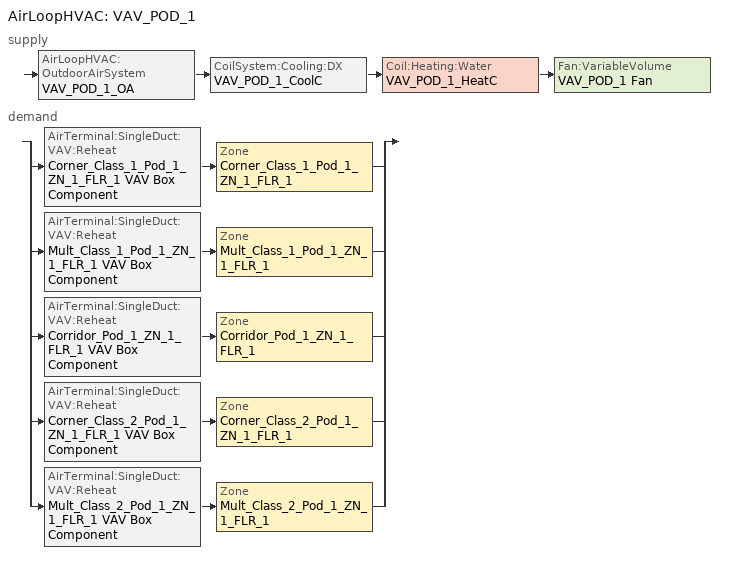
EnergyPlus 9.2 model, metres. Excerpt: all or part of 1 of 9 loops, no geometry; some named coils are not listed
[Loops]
AirLoopHVAC 'VAV_POD_1'
 supply: AirLoopHVAC:OutdoorAirSystem 'VAV_POD_1_OA' > CoilSystem:Cooling:DX 'VAV_POD_1_CoolC' > Coil:Heating:Water 'VAV_POD_1_HeatC' > Fan:VariableVolume 'VAV_POD_1 Fan'
 demand: split
  | AirTerminal:SingleDuct:VAV:Reheat 'Corner_Class_1_Pod_1_ZN_1_FLR_1 VAV Box Component' > Zone 'Corner_Class_1_Pod_1_ZN_1_FLR_1'
  | AirTerminal:SingleDuct:VAV:Reheat 'Mult_Class_1_Pod_1_ZN_1_FLR_1 VAV Box Component' > Zone 'Mult_Class_1_Pod_1_ZN_1_FLR_1'
  | AirTerminal:SingleDuct:VAV:Reheat 'Corridor_Pod_1_ZN_1_FLR_1 VAV Box Component' > Zone 'Corridor_Pod_1_ZN_1_FLR_1'
  | AirTerminal:SingleDuct:VAV:Reheat 'Corner_Class_2_Pod_1_ZN_1_FLR_1 VAV Box Component' > Zone 'Corner_Class_2_Pod_1_ZN_1_FLR_1'
  | AirTerminal:SingleDuct:VAV:Reheat 'Mult_Class_2_Pod_1_ZN_1_FLR_1 VAV Box Component' > Zone 'Mult_Class_2_Pod_1_ZN_1_FLR_1'
[DesignSpecification:OutdoorAir]
Name | Outdoor Air Method | Outdoor Air Flow per Zone Floor Area {m3/s-m2} | Outdoor Air Flow per Person {m3/s-person}
SZ DSOA Corner_Class_1_Pod_1_ZN_1_FLR_1; SZ DSOA Mult_Class_1_Pod_1_ZN_1_FLR_1; SZ DSOA Corner_Class_2_Pod_1_ZN_1_FLR_1; SZ DSOA Mult_Class_2_Pod_1_ZN_1_FLR_1 | Flow/Area | 0.00187948
SZ DSOA Corridor_Pod_1_ZN_1_FLR_1 | Flow/Area | 0.000304781
Classroom_OA_Design_Spec | Sum | 0.00060972 | 0.00472
Corridor_OA_Design_Spec | Sum | 0.000304781 | 1e-08
[DesignSpecification:ZoneAirDistribution]
Pod_Zones_Air_Distribution: Zone Air Distribution Effectiveness in Cooling Mode=1; Zone Air Distribution Effectiveness in Heating Mode=1
[Sizing:Zone] Zone Cooling Design Supply Air Temperature Input Method=SupplyAirTemperature; Zone Cooling Design Supply Air Temperature {C}=12.8; Zone Heating Design Supply Air Temperature Input Method=SupplyAirTemperature; Zone Heating Design Supply Air Temperature {C}=40; Zone Cooling Design Supply Air Humidity Ratio {kgWater/kgDryAir}=0.007; Zone Heating Design Supply Air Humidity Ratio {kgWater/kgDryAir}=0.008; Zone Heating Sizing Factor=0; Zone Cooling Sizing Factor=0; Cooling Design Air Flow Method=DesignDay; Cooling Design Air Flow Rate {m3/s}=0; Cooling Minimum Air Flow {m3/s}=0; Cooling Minimum Air Flow Fraction=0; Heating Design Air Flow Method=DesignDay; Heating Design Air Flow Rate {m3/s}=0
Name | Design Specification Outdoor Air Object
Corner_Class_1_Pod_1_ZN_1_FLR_1 | SZ DSOA Corner_Class_1_Pod_1_ZN_1_FLR_1
Mult_Class_1_Pod_1_ZN_1_FLR_1 | SZ DSOA Mult_Class_1_Pod_1_ZN_1_FLR_1
Corridor_Pod_1_ZN_1_FLR_1 | SZ DSOA Corridor_Pod_1_ZN_1_FLR_1
Corner_Class_2_Pod_1_ZN_1_FLR_1 | SZ DSOA Corner_Class_2_Pod_1_ZN_1_FLR_1
Mult_Class_2_Pod_1_ZN_1_FLR_1 | SZ DSOA Mult_Class_2_Pod_1_ZN_1_FLR_1
[Sizing:System]
VAV_POD_1: Type of Load to Size On=Sensible; Design Outdoor Air Flow Rate {m3/s}=3.46166; Central Heating Maximum System Air Flow Ratio=0.3; Preheat Design Temperature {C}=7; Preheat Design Humidity Ratio {kgWater/kgDryAir}=0.008; Precool Design Temperature {C}=12.8; Precool Design Humidity Ratio {kgWater/kgDryAir}=0.008; Central Cooling Design Supply Air Temperature {C}=12.8; Central Heating Design Supply Air Temperature {C}=12.8; Type of Zone Sum to Use=Coincident; 100% Outdoor Air in Cooling=No; 100% Outdoor Air in Heating=No; Central Cooling Design Supply Air Humidity Ratio {kgWater/kgDryAir}=0.007; Central Heating Design Supply Air Humidity Ratio {kgWater/kgDryAir}=0.008; Cooling Supply Air Flow Rate Method=DesignDay; Cooling Supply Air Flow Rate {m3/s}=0; Heating Supply Air Flow Rate Method=DesignDay; Heating Supply Air Flow Rate {m3/s}=0; System Outdoor Air Method=ZoneSum; Zone Maximum Outdoor Air Fraction=1; Cooling Design Capacity Method=CoolingDesignCapacity; Cooling Design Capacity {W}=autosize; Heating Design Capacity Method=HeatingDesignCapacity; Heating Design Capacity {W}=autosize; Central Cooling Capacity Control Method=OnOff
[ZoneControl:Thermostat] Control Type Schedule=Dual Zone Control Type Sched
Name | Zone or ZoneList | Control 1
Corner_Class_1_Pod_1_ZN_1_FLR_1 Thermostat | Corner_Class_1_Pod_1_ZN_1_FLR_1 | Corner_Class_1_Pod_1_ZN_1_FLR_1 DualSPSched
Mult_Class_1_Pod_1_ZN_1_FLR_1 Thermostat | Mult_Class_1_Pod_1_ZN_1_FLR_1 | Mult_Class_1_Pod_1_ZN_1_FLR_1 DualSPSched
Corridor_Pod_1_ZN_1_FLR_1 Thermostat | Corridor_Pod_1_ZN_1_FLR_1 | Corridor_Pod_1_ZN_1_FLR_1 DualSPSched
Corner_Class_2_Pod_1_ZN_1_FLR_1 Thermostat | Corner_Class_2_Pod_1_ZN_1_FLR_1 | Corner_Class_2_Pod_1_ZN_1_FLR_1 DualSPSched
Mult_Class_2_Pod_1_ZN_1_FLR_1 Thermostat | Mult_Class_2_Pod_1_ZN_1_FLR_1 | Mult_Class_2_Pod_1_ZN_1_FLR_1 DualSPSched
[ThermostatSetpoint:DualSetpoint] Heating Setpoint Temperature Schedule=HTGSETP_SCH_YES_OPTIMUM; Cooling Setpoint Temperature Schedule=CLGSETP_SCH_YES_OPTIMUM
Corner_Class_1_Pod_1_ZN_1_FLR_1 DualSPSched; Mult_Class_1_Pod_1_ZN_1_FLR_1 DualSPSched; Corridor_Pod_1_ZN_1_FLR_1 DualSPSched; Corner_Class_2_Pod_1_ZN_1_FLR_1 DualSPSched; Mult_Class_2_Pod_1_ZN_1_FLR_1 DualSPSched
[AirTerminal:SingleDuct:VAV:Reheat] Availability Schedule=ALWAYS_ON; Maximum Air Flow Rate {m3/s}=AUTOSIZE; Zone Minimum Air Flow Input Method=Constant; Maximum Hot Water or Steam Flow Rate {m3/s}=AUTOSIZE; Minimum Hot Water or Steam Flow Rate {m3/s}=0; Convergence Tolerance=0.001; Damper Heating Action=ReverseWithLimits; Maximum Flow Fraction During Reheat=0.5; Maximum Reheat Air Temperature {C}=40
Name | Constant Minimum Air Flow Fraction | Reheat Coil
Corner_Class_1_Pod_1_ZN_1_FLR_1 VAV Box Component | 0.5 | Corner_Class_1_Pod_1_ZN_1_FLR_1 VAV Box Reheat Coil
Mult_Class_1_Pod_1_ZN_1_FLR_1 VAV Box Component | 0.651514 | Mult_Class_1_Pod_1_ZN_1_FLR_1 VAV Box Reheat Coil
Corridor_Pod_1_ZN_1_FLR_1 VAV Box Component | 0.2 | Corridor_Pod_1_ZN_1_FLR_1 VAV Box Reheat Coil
Corner_Class_2_Pod_1_ZN_1_FLR_1 VAV Box Component | 0.5 | Corner_Class_2_Pod_1_ZN_1_FLR_1 VAV Box Reheat Coil
Mult_Class_2_Pod_1_ZN_1_FLR_1 VAV Box Component | 0.858611 | Mult_Class_2_Pod_1_ZN_1_FLR_1 VAV Box Reheat Coil
[Zone equipment]
Corner_Class_1_Pod_1_ZN_1_FLR_1: Corner_Class_1_Pod_1_ZN_1_FLR_1 VAV Box Component
Mult_Class_1_Pod_1_ZN_1_FLR_1: Mult_Class_1_Pod_1_ZN_1_FLR_1 VAV Box Component
Corridor_Pod_1_ZN_1_FLR_1: Corridor_Pod_1_ZN_1_FLR_1 VAV Box Component
Corner_Class_2_Pod_1_ZN_1_FLR_1: Corner_Class_2_Pod_1_ZN_1_FLR_1 VAV Box Component
Mult_Class_2_Pod_1_ZN_1_FLR_1: Mult_Class_2_Pod_1_ZN_1_FLR_1 VAV Box Component
[Fan:VariableVolume]
VAV_POD_1 Fan: Availability Schedule=HVACOperationSchd; Fan Total Efficiency=0.6006; Pressure Rise {Pa}=1389.42; Maximum Flow Rate {m3/s}=AUTOSIZE; Fan Power Minimum Flow Rate Input Method=Fraction; Fan Power Minimum Flow Fraction=0.25; Motor Efficiency=0.924; Motor In Airstream Fraction=1; Fan Power Coefficient 1=0.0408; Fan Power Coefficient 2=0.088; Fan Power Coefficient 3=-0.0729; Fan Power Coefficient 4=0.9437; Fan Power Coefficient 5=0
[Coil:Cooling:DX:TwoSpeed]
VAV_POD_1_CoolC DXCoil: Availability Schedule=ALWAYS_ON; High Speed Gross Rated Total Cooling Capacity {W}=AUTOSIZE; High Speed Rated Sensible Heat Ratio=AUTOSIZE; High Speed Gross Rated Cooling COP {W/W}=3.73224; High Speed Rated Air Flow Rate {m3/s}=AUTOSIZE; Total Cooling Capacity Function of Temperature Curve=VAV_POD_1_CoolCLennoxStandard10Ton_TGA120S2B_CapFT; Total Cooling Capacity Function of Flow Fraction Curve=VAV_POD_1_CoolCLennoxStandard10Ton_TGA120S2B_CapFF; Energy Input Ratio Function of Temperature Curve=VAV_POD_1_CoolCLennoxStandard10Ton_TGA120S2B_EIRFT; Energy Input Ratio Function of Flow Fraction Curve=VAV_POD_1_CoolCLennoxStandard10Ton_TGA120S2B_EIRFFF; Part Load Fraction Correlation Curve=VAV_POD_1_CoolCLennoxStandard10Ton_TGA120S2B_PLR; Low Speed Gross Rated Total Cooling Capacity {W}=AUTOSIZE; Low Speed Gross Rated Sensible Heat Ratio=0.69; Low Speed Gross Rated Cooling COP {W/W}=3.73224; Low Speed Rated Air Flow Rate {m3/s}=AUTOSIZE; Low Speed Total Cooling Capacity Function of Temperature Curve=VAV_POD_1_CoolCLennoxStandard10Ton_TGA120S2B_CapFT; Low Speed Energy Input Ratio Function of Temperature Curve=VAV_POD_1_CoolCLennoxStandard10Ton_TGA120S2B_EIRFT
[Coil:Heating:Water]
VAV_POD_1_HeatC: Availability Schedule=ALWAYS_ON; U-Factor Times Area Value {W/K}=AUTOSIZE; Maximum Water Flow Rate {m3/s}=AUTOSIZE; Performance Input Method=UFactorTimesAreaAndDesignWaterFlowRate; Rated Capacity {W}=AUTOSIZE; Rated Inlet Water Temperature {C}=82.2; Rated Inlet Air Temperature {C}=12.8; Rated Outlet Water Temperature {C}=71.1; Rated Outlet Air Temperature {C}=40
[CoilSystem:Cooling:DX]
VAV_POD_1_CoolC: Availability Schedule=ALWAYS_ON; Cooling Coil=VAV_POD_1_CoolC DXCoil
[Controller:WaterCoil]
VAV_POD_1_HeatC_Controller: Control Variable=Temperature; Action=Normal; Actuator Variable=Flow; Controller Convergence Tolerance {deltaC}=0.0001; Maximum Actuated Flow {m3/s}=AUTOSIZE; Minimum Actuated Flow {m3/s}=0
[Controller:OutdoorAir]
VAV_POD_1_OA_Controller: Minimum Outdoor Air Flow Rate {m3/s}=0; Maximum Outdoor Air Flow Rate {m3/s}=AUTOSIZE; Economizer Control Type=DifferentialDryBulb; Economizer Control Action Type=ModulateFlow; Lockout Type=NoLockout; Minimum Limit Type=FixedMinimum; Minimum Outdoor Air Schedule=MinOA_MotorizedDamper_Sched; Mechanical Ventilation Controller=VAV_POD_1_DCV
[Controller:MechanicalVentilation]
VAV_POD_1_DCV: Availability Schedule=MinOA_MotorizedDamper_Sched; Demand Controlled Ventilation=Yes; System Outdoor Air Method=VentilationRateProcedure; Zone 1=Corner_Class_1_Pod_1_ZN_1_FLR_1; Design Specification Outdoor Air Object Name 1=Classroom_OA_Design_Spec; Design Specification Zone Air Distribution Object Name 1=Pod_Zones_Air_Distribution; Zone 2=Mult_Class_1_Pod_1_ZN_1_FLR_1; Design Specification Outdoor Air Object Name 2=Classroom_OA_Design_Spec; Design Specification Zone Air Distribution Object Name 2=Pod_Zones_Air_Distribution; Zone 3=Corridor_Pod_1_ZN_1_FLR_1; Design Specification Outdoor Air Object Name 3=Corridor_OA_Design_Spec; Design Specification Zone Air Distribution Object Name 3=Pod_Zones_Air_Distribution; Zone 4=Corner_Class_2_Pod_1_ZN_1_FLR_1; Design Specification Outdoor Air Object Name 4=Classroom_OA_Design_Spec; Design Specification Zone Air Distribution Object Name 4=Pod_Zones_Air_Distribution; Zone 5=Mult_Class_2_Pod_1_ZN_1_FLR_1; Design Specification Outdoor Air Object Name 5=Classroom_OA_Design_Spec; Design Specification Zone Air Distribution Object Name 5=Pod_Zones_Air_Distribution
[AirLoopHVAC]
VAV_POD_1: Design Supply Air Flow Rate {m3/s}=AUTOSIZE
[EnergyManagementSystem:Sensor]
Name | Output:Variable or Output:Meter Index Key | Output:Variable or Output:Meter
cCL1_Pod_1_ZN_1_FLR_1_LSr | Corner_Class_1_Pod_1_ZN_1_FLR_1 | Zone Lights Electric Power
cCL1_Pod_1_ZN_1_FLR_1_OSr; cPOD1_ZN_1_FLR_1_OSr; cPOD2_ZN_1_FLR_1_OSr; cPOD3_ZN_1_FLR_1_OSr; Main_Corridor_ZN_1_FLR_1_OSr; Lobby_ZN_1_FLR_1_OSr; Mech_ZN_1_FLR_1_OSr; Bath_ZN_1_FLR_1_OSr | Corner_Class_1_Pod_1_ZN_1_FLR_1 | People Occupant Count
mCl1_Pod_1_ZN_1_FLR_1_LSr | Mult_Class_1_Pod_1_ZN_1_FLR_1 | Zone Lights Electric Power
mCl1_Pod_1_ZN_1_FLR_1_OSr | Mult_Class_1_Pod_1_ZN_1_FLR_1 | People Occupant Count
cPOD1_ZN_1_FLR_1_LSr | Corridor_Pod_1_ZN_1_FLR_1 | Zone Lights Electric Power
cCL2_Pod_1_ZN_1_FLR_1_LSr | Corner_Class_2_Pod_1_ZN_1_FLR_1 | Zone Lights Electric Power
cCL2_Pod_1_ZN_1_FLR_1_OSr | Corner_Class_2_Pod_1_ZN_1_FLR_1 | People Occupant Count
mCl2_Pod_1_ZN_1_FLR_1_LSr | Mult_Class_2_Pod_1_ZN_1_FLR_1 | Zone Lights Electric Power
mCl2_Pod_1_ZN_1_FLR_1_OSr | Mult_Class_2_Pod_1_ZN_1_FLR_1 | People Occupant Count
[EnergyManagementSystem:Program]
PSZ2_7_Set_Fan_Par: IF PSZ2_7_Number_of_Stages == 1; Return; ENDIF; SET PSZ2_7_FanPwrExponent = 2.2; SET PSZ2_7_OAFrac = PSZ2_7_OAFlowMass/PSZ2_7_DesignFlowMass; IF  PSZ2_7_OAFrac < 0.66; SET PSZ2_7_VenSpeed = 0.66; SET PSZ2_7_Stage1Speed = 0.66; ELSE; SET PSZ2_7_VenSpeed = PSZ2_7_OAFrac; SET PSZ2_7_Stage1Speed = PSZ2_7_OAFrac; ENDIF; SET PSZ2_7_Stage2Speed = 1.0; SET PSZ2_7_HeatSpeed = 1.0
PSZ2_7_Fan_Control: IF PSZ2_7_Number_of_Stages == 1; Return; ENDIF; IF PSZ2_7_HeatingRTF > 0; SET PSZ2_7_Heating = PSZ2_7_HeatingRTF; SET PSZ2_7_Ven = 1 - PSZ2_7_HeatingRTF; SET PSZ2_7_Eco = 0; SET PSZ2_7_Stage1 = 0; SET PSZ2_7_Stage2 = 0; ELSE; SET PSZ2_7_Heating = 0; SET PSZ2_7_EcoSpeed = PSZ2_7_VenSpeed; IF PSZ2_7_SpeedRatio == 0; IF PSZ2_7_RTF > 0; SET PSZ2_7_Stage1 = PSZ2_7_RTF; SET PSZ2_7_Stage2 = 0; SET PSZ2_7_Ven = 1-PSZ2_7_RTF; SET PSZ2_7_Eco = 0; IF PSZ2_7_OAFlowMass > (PSZ2_7_OADesignMass * PSZ2_7_OASch); SET PSZ2_7_Stage1Speed = 1.0; ENDIF; ELSE; SET PSZ2_7_Stage1 = 0; SET PSZ2_7_Stage2 = 0; IF PSZ2_7_OAFlowMass > (PSZ2_7_OADesignMass * PSZ2_7_OASch); SET PSZ2_7_Eco = 1.0; SET PSZ2_7_Ven = 0; SET PSZ2_7_Exp_DAT = PSZ2_7_DAT_Rqd - (1-PSZ2_7_VenSpeed) * CAFETERIA_ZN_1_FLR_1_Temp; SET PSZ2_7_Exp_DAT = PSZ2_7_Exp_DAT/PSZ2_7_VenSpeed; IF OAT_F > PSZ2_7_Exp_DAT; SET PSZ2_7_EcoSpeed = PSZ2_7_Stage2Speed; ENDIF; ELSE; SET PSZ2_7_Eco = 0; SET PSZ2_7_Ven = 1.0; ENDIF; ENDIF; ELSE; SET PSZ2_7_Stage1 = 1- PSZ2_7_SpeedRatio; SET PSZ2_7_Stage2 = PSZ2_7_SpeedRatio; SET PSZ2_7_Ven = 0; SET PSZ2_7_Eco = 0; IF PSZ2_7_OAFlowMass > (PSZ2_7_OADesignMass * PSZ2_7_OASch); SET PSZ2_7_Stage1Speed = 1.0; ENDIF; ENDIF; ENDIF; SET PSZ2_7_FPR = PSZ2_7_Ven * (PSZ2_7_VenSpeed ^ PSZ2_7_FanPwrExponent); SET PSZ2_7_FPR = PSZ2_7_FPR + PSZ2_7_Eco * (PSZ2_7_EcoSpeed ^ PSZ2_7_FanPwrExponent); SET PSZ2_7_FPR_1 = PSZ2_7_Stage1 * (PSZ2_7_Stage1Speed ^ PSZ2_7_FanPwrExponent); SET PSZ2_7_FPR = PSZ2_7_FPR + PSZ2_7_FPR_1; SET PSZ2_7_FPR_2 = PSZ2_7_Stage2 * (PSZ2_7_Stage2Speed ^ PSZ2_7_FanPwrExponent); SET PSZ2_7_FPR = PSZ2_7_FPR + PSZ2_7_FPR_2; SET PSZ2_7_FPR_3 = PSZ2_7_Heating * (PSZ2_7_HeatSpeed ^ PSZ2_7_FanPwrExponent); SET PSZ2_7_FanPwrRatio = PSZ2_7_FPR +  PSZ2_7_FPR_3; SET PSZ2_7_Fan_Pressure = PSZ2_7_Fan_DesignPressure * PSZ2_7_FanPwrRatio
PSZ2_7_Set_Number_of_Stages: SET PSZ2_7_Number_of_Stages =  2
OA_BASED_OPTIMUM_START_EMS_Program: IF DaylightSavings==0 && DayOfWeek>1 && DayOfWeek<>7 && Hour==6 && OAT<23.9 && OAT>1.7; SET CLGSETP_SCH_Actuator = 26.7; SET HTGSETP_SCH_Actuator = 15.6; ELSEIF DaylightSavings==1 && DayOfWeek>1 && DayOfWeek<>7 && Hour==5 && OAT<23.9 && OAT>1.7; SET CLGSETP_SCH_Actuator = 26.7; SET HTGSETP_SCH_Actuator = 15.6; ELSE; SET CLGSETP_SCH_Actuator = NULL; SET HTGSETP_SCH_Actuator = NULL; ENDIF
SetBoilerPar: SET CapRated =  370135.33; SET EtRated =  0.8; SET CapRated = (CapRated *3.412)/1000; SET SkinLossRate = 0.02; SET BoilerType = 1; IF BoilerType  == 1; IF CapRated >10000; SET PLRx = 0.2; ELSEIF CapRated >5000; SET PLRx = 0.25; ELSEIF CapRated >1000; SET PLRx = 0.33; ELSE; SET BoilerType = 2; SET PLRx = 0.2; ENDIF; ELSE; SET PLRx = 0.2; ENDIF; IF BoilerType == 1; SET CurveX = 0.975 + 0.305 * PLRx - 0.527 * (PLRx^2) + 0.249 * (PLRx^3); ELSE; SET CurveX = 0.907 + 0.320 * PLRx - 0.420 * (PLRx^2) + 0.193 * (PLRx^3); ENDIF; SET LoadX = CapRated * PLRx; SET Etx = CurveX * EtRated; SET InputEx = LoadX/Etx; SET SkinEx = CapRated * SkinLossRate; SET Ecx = (LoadX + SkinEx)/InputEx
SetBoilerCurve: IF BoilerPLR >= PLRx; IF BoilerType == 1; SET BoilerCurve = 0.975 + 0.305*BoilerPLR - 0.527*(BoilerPLR^2) + 0.249*(BoilerPLR^3); ELSE; SET BoilerCurve = 0.907 + 0.320*BoilerPLR - 0.420*(BoilerPLR^2) + 0.193*(BoilerPLR^3); ENDIF; ELSE; IF BoilerPLR == 0; SET BoilerCurve = NULL; ELSE; IF BoilerPLR <0.05; SET BoilerCurve = (0.05/(0.05 + SkinLossRate)) * (Ecx/EtRated); ELSE; SET BoilerCurve = (BoilerPLR/(BoilerPLR + SkinLossRate)) * (Ecx/EtRated); ENDIF; ENDIF; ENDIF
SET_cCL1_Pod_1_ZN_1_FLR_1_Light_EMS_Program: SET cCL1_Pod_1_ZN_1_FLR_1_LSr_IP=0.093*cCL1_Pod_1_ZN_1_FLR_1_LSr/cCL1_Pod_1_ZN_1_FLR_1_Area; IF (cCL1_Pod_1_ZN_1_FLR_1_OSr <= 0) && (cCL1_Pod_1_ZN_1_FLR_1_LSr_IP >= 0.02); SET cCL1_Pod_1_ZN_1_FLR_1_LAr = 0.02*cCL1_Pod_1_ZN_1_FLR_1_Area/0.09290304; ELSE; SET cCL1_Pod_1_ZN_1_FLR_1_LAr = NULL; ENDIF
SET_mCl1_Pod_1_ZN_1_FLR_1_Light_EMS_Program: SET mCl1_Pod_1_ZN_1_FLR_1_LSr_IP=0.093*mCl1_Pod_1_ZN_1_FLR_1_LSr/mCl1_Pod_1_ZN_1_FLR_1_Area; IF (mCl1_Pod_1_ZN_1_FLR_1_OSr <= 0) && (mCl1_Pod_1_ZN_1_FLR_1_LSr_IP >= 0.02); SET mCl1_Pod_1_ZN_1_FLR_1_LAr = 0.02*mCl1_Pod_1_ZN_1_FLR_1_Area/0.09290304; ELSE; SET mCl1_Pod_1_ZN_1_FLR_1_LAr = NULL; ENDIF
SET_cPOD1_ZN_1_FLR_1_Light_EMS_Program: SET cPOD1_ZN_1_FLR_1_LSr_IP=0.093*cPOD1_ZN_1_FLR_1_LSr/cPOD1_ZN_1_FLR_1_Area; IF (cPOD1_ZN_1_FLR_1_OSr <= 0) && (cPOD1_ZN_1_FLR_1_LSr_IP >= 0.02); SET cPOD1_ZN_1_FLR_1_LAr = 0.02*cPOD1_ZN_1_FLR_1_Area/0.09290304; ELSE; SET cPOD1_ZN_1_FLR_1_LAr = NULL; ENDIF
[EnergyManagementSystem:InternalVariable] Internal Data Type=Zone Floor Area
Name | Internal Data Index Key
cCL1_Pod_1_ZN_1_FLR_1_Area | Corner_Class_1_Pod_1_ZN_1_FLR_1
mCl1_Pod_1_ZN_1_FLR_1_Area | Mult_Class_1_Pod_1_ZN_1_FLR_1
cPOD1_ZN_1_FLR_1_Area | Corridor_Pod_1_ZN_1_FLR_1
cCL2_Pod_1_ZN_1_FLR_1_Area | Corner_Class_2_Pod_1_ZN_1_FLR_1
mCl2_Pod_1_ZN_1_FLR_1_Area | Mult_Class_2_Pod_1_ZN_1_FLR_1
[SetpointManager:OutdoorAirReset]
VAV_POD_1 SAT setpoint: Control Variable=Temperature; Setpoint at Outdoor Low Temperature {C}=15.6; Outdoor Low Temperature {C}=10; Setpoint at Outdoor High Temperature {C}=12.8; Outdoor High Temperature {C}=21.1; Setpoint Node or NodeList=VAV_POD_1 Supply Equipment Outlet Node
[SetpointManager:MixedAir] Control Variable=Temperature
Name | Setpoint Node or NodeList
VAV_POD_1_CoolC SAT Manager | VAV_POD_1_CoolC-VAV_POD_1_HeatCNode
VAV_POD_1_HeatC SAT Manager | VAV_POD_1_HeatC-VAV_POD_1 FanNode
VAV_POD_1_OAMixed Air Temp Manager | VAV_POD_1_OA-VAV_POD_1_CoolCNode
[Schedule:Compact]
ALWAYS_ON: Through: 12/31, For: AllDays, Until: 24:00, 1
Dual Zone Control Type Sched: Through: 12/31, For: AllDays, Until: 24:00, 4
HVACOperationSchd: Through: 12/31, For: Weekdays SummerDesignDay WinterDesignDay, Until: 07:00, 0, Until: 21:00, 1, Until: 24:00, 0, For: WeekEnds Holidays AllOtherDays, Until: 24:00, 0
HTGSETP_SCH_YES_OPTIMUM: Through: 12/31, For: SummerDesignDay, Until: 24:00, 15.6, For: WinterDesignDay, Until: 24:00, 21, For: Weekdays, Until: 06:00, 15.6, Until: 07:00, 17.8, Until: 08:00, 20, Until: 21:00, 21, Until: 24:00, 15.6, For: WeekEnds Holidays AllOtherDays, Until: 24:00, 15.6
CLGSETP_SCH_YES_OPTIMUM: Through: 12/31, For: SummerDesignDay, Until: 24:00, 24, For: WinterDesignDay, Until: 24:00, 26.7, For: Weekdays, Until: 06:00, 26.7, Until: 07:00, 25.6, Until: 08:00, 25, Until: 21:00, 24, Until: 24:00, 26.7, For: WeekEnds Holidays AllOtherDays, Until: 24:00, 26.7
MinOA_MotorizedDamper_Sched: Through: 12/31, For: Weekdays SummerDesignDay WinterDesignDay, Until: 08:00, 0, Until: 21:00, 1, Until: 24:00, 0, For: WeekEnds Holidays AllOtherDays, Until: 24:00, 0
[Curve:Quadratic]
Name | Coefficient1 Constant | Coefficient2 x | Coefficient3 x**2 | Minimum Value of x | Maximum Value of x
VAV_POD_1_CoolCLennoxStandard10Ton_TGA120S2B_CapFF | 0.77136 | 0.34053 | -0.11088 | 0.75918 | 1.13877
VAV_POD_1_CoolCLennoxStandard10Ton_TGA120S2B_EIRFFF | 1.2055 | -0.32953 | 0.12308 | 0.75918 | 1.13877
VAV_POD_1_CoolCLennoxStandard10Ton_TGA120S2B_PLR | 0.771 | 0.229 | 0 | 0 | 1
[Curve:Biquadratic] Minimum Value of x=17; Maximum Value of x=22; Minimum Value of y=29; Maximum Value of y=46
Name | Coefficient1 Constant | Coefficient2 x | Coefficient3 x**2 | Coefficient4 y | Coefficient5 y**2 | Coefficient6 x*y
VAV_POD_1_CoolCLennoxStandard10Ton_TGA120S2B_CapFT | 0.42415 | 0.04426 | -0.00042 | 0.00333 | -0.00008 | -0.00021
VAV_POD_1_CoolCLennoxStandard10Ton_TGA120S2B_EIRFT | 1.23649 | -0.02431 | 0.00057 | -0.01434 | 0.00063 | -0.00038
